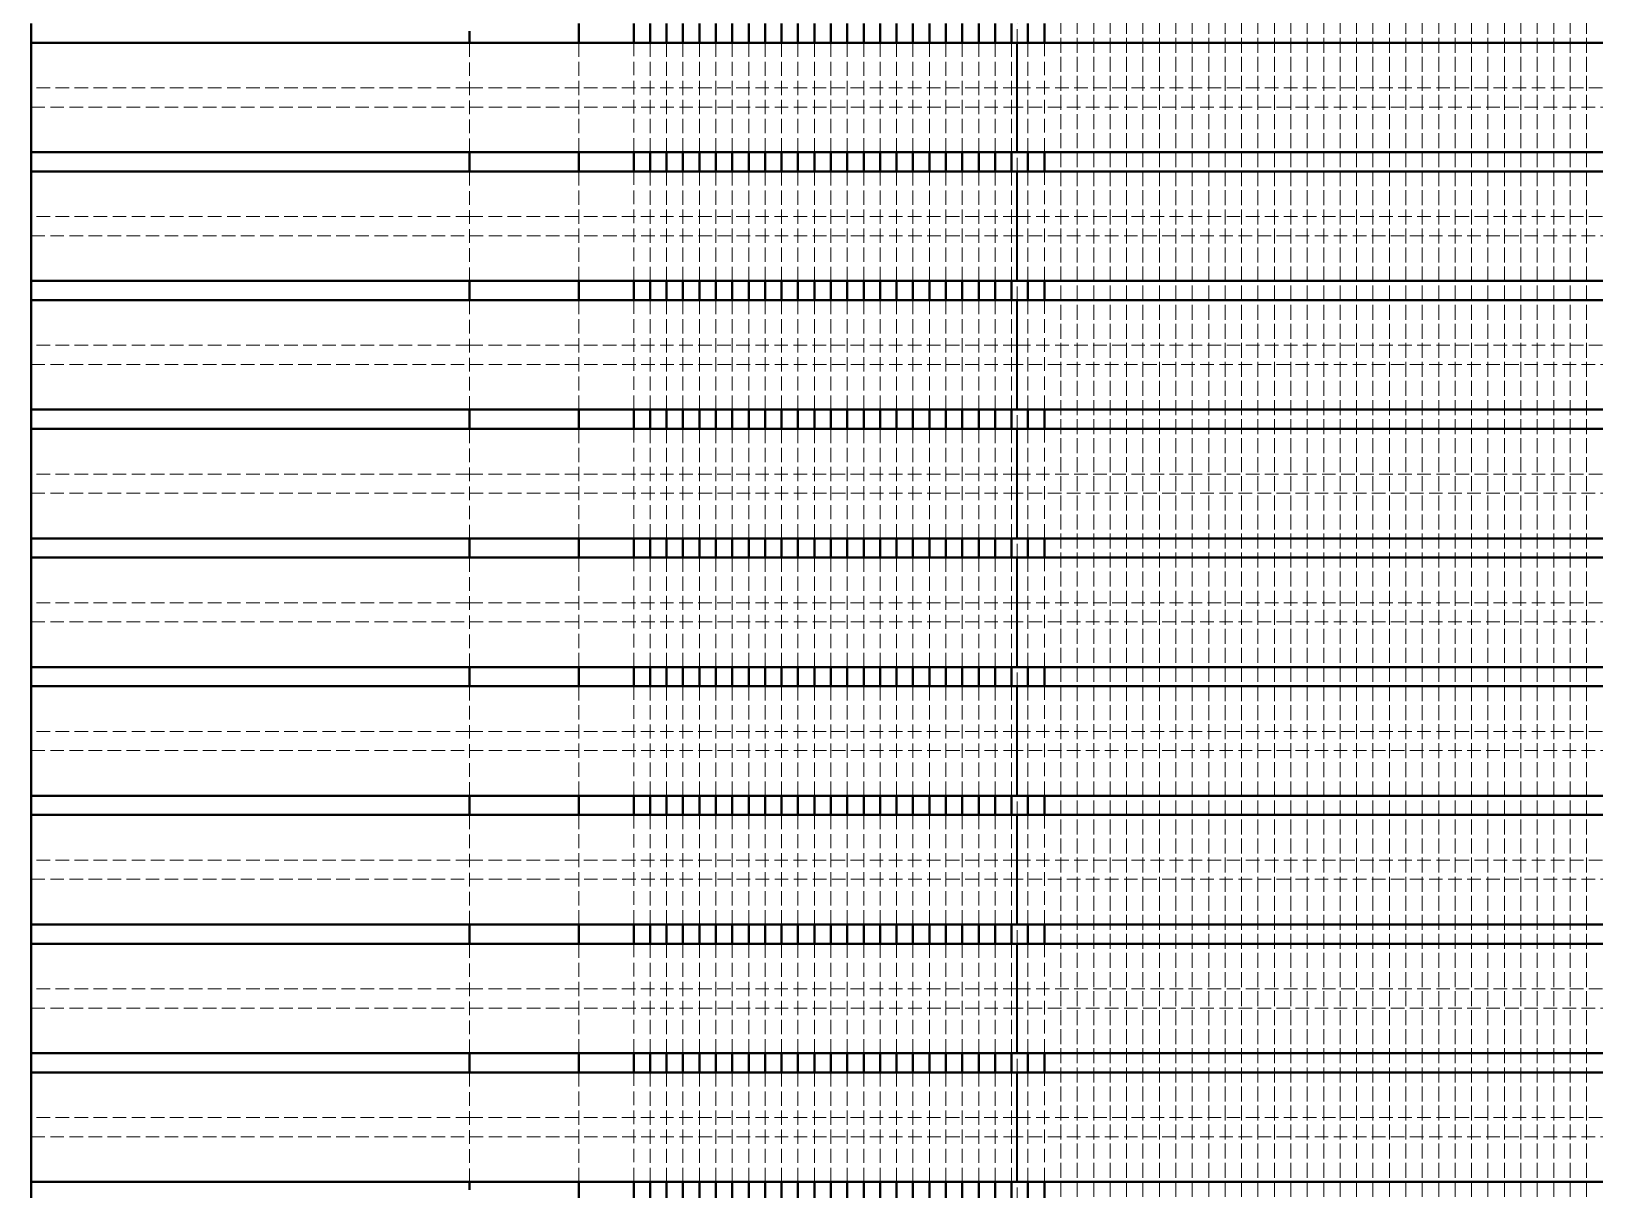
# Model space of a CAD drawing. Header units: millimetres. Extents: x 0 to 630, y 0 to 446.
# Drawn here: x 324.5 to 353.05, y 201.93 to 223.08 of the extents above; entities that cross this region are included whole.
import ezdxf

# ---------------------------------------------------------------- set-up
doc = ezdxf.new("R2010")
doc.units = ezdxf.units.MM
doc.header["$LTSCALE"] = 1.5
doc.linetypes.add('DASHED', pattern=[0.2067, 0.1654, -0.0413])
for name, color, linetype, lineweight, true_color in [('가려진 것(ISO)', 2, 'DASHED', 18, 0xffff00), ('가려진 좁은 것(ISO)', 2, 'DASHED', 18, 0xffff00), ('가시적인 것(ISO)', 3, 'Continuous', 40, 0x00ff00), ('가시적인 좁은 것(ISO)', 3, 'Continuous', 35, 0x00ff00)]:
    doc.layers.add(name, color=color, linetype=linetype, lineweight=lineweight, true_color=true_color)

msp = doc.modelspace()

# ---------------------------------------------------------------- linework, layer by layer
at = {"layer": '가려진 것(ISO)'}
for p, q in [((343.302, 138.444), (343.302, 239.319)), ((343.302, 239.319), (343.302, 138.444)), ((343.602, 138.444), (343.602, 239.319)), ((343.602, 239.319), (343.602, 138.444)), ((343.902, 138.444), (343.902, 239.319)), ((343.902, 239.319), (343.902, 138.444)), ((344.202, 138.444), (344.202, 239.319)), ((344.202, 239.319), (344.202, 138.444)), ((344.502, 138.444), (344.502, 239.319)), ((344.502, 239.319), (344.502, 138.444)), ((344.802, 138.444), (344.802, 239.319)), ((344.802, 239.319), (344.802, 138.444)), ((345.102, 138.444), (345.102, 239.319)), ((345.102, 239.319), (345.102, 138.444)), ((345.402, 138.444), (345.402, 239.319)), ((345.402, 239.319), (345.402, 138.444)), ((345.702, 138.444), (345.702, 239.319)), ((345.702, 239.319), (345.702, 138.444)), ((346.002, 138.444), (346.002, 239.319)), ((346.002, 239.319), (346.002, 138.444)), ((346.302, 138.444), (346.302, 239.319)), ((346.302, 239.319), (346.302, 138.444)), ((346.602, 138.444), (346.602, 239.319)), ((346.602, 239.319), (346.602, 138.444)), ((346.902, 138.444), (346.902, 239.319)), ((346.902, 239.319), (346.902, 138.444)), ((347.202, 138.444), (347.202, 239.319)), ((347.202, 239.319), (347.202, 138.444)), ((347.502, 138.444), (347.502, 239.319)), ((347.502, 239.319), (347.502, 138.444)), ((347.802, 138.444), (347.802, 239.319)), ((347.802, 239.319), (347.802, 138.444)), ((348.102, 138.444), (348.102, 239.319)), ((348.102, 239.319), (348.102, 138.444)), ((348.402, 138.444), (348.402, 239.319)), ((348.402, 239.319), (348.402, 138.444)), ((348.702, 138.444), (348.702, 239.319)), ((348.702, 239.319), (348.702, 138.444)), ((349.002, 138.444), (349.002, 239.319)), ((349.002, 239.319), (349.002, 138.444)), ((349.302, 138.444), (349.302, 239.319)), ((349.302, 239.319), (349.302, 138.444)), ((349.602, 138.444), (349.602, 239.319)), ((349.602, 239.319), (349.602, 138.444)), ((349.902, 138.444), (349.902, 239.319)), ((349.902, 239.319), (349.902, 138.444)), ((350.202, 138.444), (350.202, 239.319)), ((350.202, 239.319), (350.202, 138.444)), ((350.502, 138.444), (350.502, 239.319)), ((350.502, 239.319), (350.502, 138.444)), ((350.802, 138.444), (350.802, 239.319)), ((350.802, 239.319), (350.802, 138.444)), ((351.102, 138.444), (351.102, 239.319)), ((351.102, 239.319), (351.102, 138.444)), ((351.402, 138.444), (351.402, 239.319)), ((351.402, 239.319), (351.402, 138.444)), ((351.702, 138.444), (351.702, 239.319)), ((351.702, 239.319), (351.702, 138.444)), ((352.002, 138.444), (352.002, 239.319)), ((352.002, 239.319), (352.002, 138.444)), ((352.302, 138.444), (352.302, 239.319)), ((352.302, 239.319), (352.302, 138.444)), ((352.602, 138.444), (352.602, 239.319)), ((352.602, 239.319), (352.602, 138.444)), ((352.902, 138.444), (352.902, 239.319)), ((352.902, 239.319), (352.902, 138.444)), ((334.502, 222.869), (334.502, 220.869)), ((334.502, 220.869), (334.502, 222.869)), ((335.502, 222.869), (335.502, 220.869)), ((335.802, 220.869), (335.802, 222.869)), ((335.802, 222.869), (335.802, 220.869)), ((336.102, 220.869), (336.102, 222.869)), ((336.102, 222.869), (336.102, 220.869)), ((336.402, 220.869), (336.402, 222.869)), ((336.402, 222.869), (336.402, 220.869)), ((336.702, 220.869), (336.702, 222.869)), ((336.702, 222.869), (336.702, 220.869)), ((337.002, 220.869), (337.002, 222.869)), ((337.002, 222.869), (337.002, 220.869)), ((337.302, 220.869), (337.302, 222.869)), ((337.302, 222.869), (337.302, 220.869)), ((337.602, 220.869), (337.602, 222.869)), ((337.602, 222.869), (337.602, 220.869)), ((337.902, 220.869), (337.902, 222.869)), ((337.902, 222.869), (337.902, 220.869)), ((338.202, 220.869), (338.202, 222.869)), ((338.202, 222.869), (338.202, 220.869)), ((338.502, 220.869), (338.502, 222.869)), ((338.502, 222.869), (338.502, 220.869)), ((338.802, 220.869), (338.802, 222.869)), ((338.802, 222.869), (338.802, 220.869)), ((339.102, 220.869), (339.102, 222.869)), ((339.102, 222.869), (339.102, 220.869)), ((339.402, 220.869), (339.402, 222.869)), ((339.402, 222.869), (339.402, 220.869)), ((339.702, 220.869), (339.702, 222.869)), ((339.702, 222.869), (339.702, 220.869)), ((340.002, 220.869), (340.002, 222.869)), ((340.002, 222.869), (340.002, 220.869)), ((340.302, 220.869), (340.302, 222.869)), ((340.302, 222.869), (340.302, 220.869)), ((340.602, 220.869), (340.602, 222.869)), ((340.602, 222.869), (340.602, 220.869)), ((340.902, 220.869), (340.902, 222.869)), ((340.902, 222.869), (340.902, 220.869)), ((341.202, 220.869), (341.202, 222.869)), ((341.202, 222.869), (341.202, 220.869)), ((341.502, 220.869), (341.502, 222.869)), ((341.502, 222.869), (341.502, 220.869)), ((341.802, 220.869), (341.802, 222.869)), ((341.802, 222.869), (341.802, 220.869)), ((342.102, 220.869), (342.102, 222.869)), ((342.102, 222.869), (342.102, 220.869)), ((342.402, 220.869), (342.402, 222.869)), ((342.402, 222.869), (342.402, 220.869)), ((342.702, 220.869), (342.702, 222.869)), ((342.702, 222.869), (342.702, 220.869)), ((343.002, 222.869), (343.002, 220.869)), ((334.502, 220.519), (334.502, 218.519)), ((334.502, 218.519), (334.502, 220.519)), ((335.502, 220.519), (335.502, 218.519)), ((335.802, 218.519), (335.802, 220.519)), ((335.802, 220.519), (335.802, 218.519)), ((336.102, 218.519), (336.102, 220.519)), ((336.102, 220.519), (336.102, 218.519)), ((336.402, 218.519), (336.402, 220.519)), ((336.402, 220.519), (336.402, 218.519)), ((336.702, 218.519), (336.702, 220.519)), ((336.702, 220.519), (336.702, 218.519)), ((337.002, 218.519), (337.002, 220.519)), ((337.002, 220.519), (337.002, 218.519)), ((337.302, 218.519), (337.302, 220.519)), ((337.302, 220.519), (337.302, 218.519)), ((337.602, 218.519), (337.602, 220.519)), ((337.602, 220.519), (337.602, 218.519)), ((337.902, 218.519), (337.902, 220.519)), ((337.902, 220.519), (337.902, 218.519)), ((338.202, 218.519), (338.202, 220.519)), ((338.202, 220.519), (338.202, 218.519)), ((338.502, 218.519), (338.502, 220.519)), ((338.502, 220.519), (338.502, 218.519)), ((338.802, 218.519), (338.802, 220.519)), ((338.802, 220.519), (338.802, 218.519)), ((339.102, 218.519), (339.102, 220.519)), ((339.102, 220.519), (339.102, 218.519)), ((339.402, 218.519), (339.402, 220.519)), ((339.402, 220.519), (339.402, 218.519)), ((339.702, 218.519), (339.702, 220.519)), ((339.702, 220.519), (339.702, 218.519)), ((340.002, 218.519), (340.002, 220.519)), ((340.002, 220.519), (340.002, 218.519)), ((340.302, 218.519), (340.302, 220.519)), ((340.302, 220.519), (340.302, 218.519)), ((340.602, 218.519), (340.602, 220.519)), ((340.602, 220.519), (340.602, 218.519)), ((340.902, 218.519), (340.902, 220.519)), ((340.902, 220.519), (340.902, 218.519)), ((341.202, 218.519), (341.202, 220.519)), ((341.202, 220.519), (341.202, 218.519)), ((341.502, 218.519), (341.502, 220.519)), ((341.502, 220.519), (341.502, 218.519)), ((341.802, 218.519), (341.802, 220.519)), ((341.802, 220.519), (341.802, 218.519)), ((342.102, 218.519), (342.102, 220.519)), ((342.102, 220.519), (342.102, 218.519)), ((342.402, 218.519), (342.402, 220.519)), ((342.402, 220.519), (342.402, 218.519)), ((342.702, 218.519), (342.702, 220.519)), ((342.702, 220.519), (342.702, 218.519)), ((343.002, 220.519), (343.002, 218.519)), ((334.502, 218.169), (334.502, 216.169)), ((334.502, 216.169), (334.502, 218.169)), ((335.502, 218.169), (335.502, 216.169)), ((335.802, 216.169), (335.802, 218.169)), ((335.802, 218.169), (335.802, 216.169)), ((336.102, 216.169), (336.102, 218.169)), ((336.102, 218.169), (336.102, 216.169)), ((336.402, 216.169), (336.402, 218.169)), ((336.402, 218.169), (336.402, 216.169)), ((336.702, 216.169), (336.702, 218.169)), ((336.702, 218.169), (336.702, 216.169)), ((337.002, 216.169), (337.002, 218.169)), ((337.002, 218.169), (337.002, 216.169)), ((337.302, 216.169), (337.302, 218.169)), ((337.302, 218.169), (337.302, 216.169)), ((337.602, 216.169), (337.602, 218.169)), ((337.602, 218.169), (337.602, 216.169)), ((337.902, 216.169), (337.902, 218.169)), ((337.902, 218.169), (337.902, 216.169)), ((338.202, 216.169), (338.202, 218.169)), ((338.202, 218.169), (338.202, 216.169)), ((338.502, 216.169), (338.502, 218.169)), ((338.502, 218.169), (338.502, 216.169)), ((338.802, 216.169), (338.802, 218.169)), ((338.802, 218.169), (338.802, 216.169)), ((339.102, 216.169), (339.102, 218.169)), ((339.102, 218.169), (339.102, 216.169)), ((339.402, 216.169), (339.402, 218.169)), ((339.402, 218.169), (339.402, 216.169)), ((339.702, 216.169), (339.702, 218.169)), ((339.702, 218.169), (339.702, 216.169)), ((340.002, 216.169), (340.002, 218.169)), ((340.002, 218.169), (340.002, 216.169)), ((340.302, 216.169), (340.302, 218.169)), ((340.302, 218.169), (340.302, 216.169)), ((340.602, 216.169), (340.602, 218.169)), ((340.602, 218.169), (340.602, 216.169)), ((340.902, 216.169), (340.902, 218.169)), ((340.902, 218.169), (340.902, 216.169)), ((341.202, 216.169), (341.202, 218.169)), ((341.202, 218.169), (341.202, 216.169)), ((341.502, 216.169), (341.502, 218.169)), ((341.502, 218.169), (341.502, 216.169)), ((341.802, 216.169), (341.802, 218.169)), ((341.802, 218.169), (341.802, 216.169)), ((342.102, 216.169), (342.102, 218.169)), ((342.102, 218.169), (342.102, 216.169)), ((342.402, 216.169), (342.402, 218.169)), ((342.402, 218.169), (342.402, 216.169)), ((342.702, 216.169), (342.702, 218.169)), ((342.702, 218.169), (342.702, 216.169)), ((343.002, 218.169), (343.002, 216.169)), ((334.502, 215.819), (334.502, 213.819)), ((334.502, 213.819), (334.502, 215.819)), ((335.502, 215.819), (335.502, 213.819)), ((335.802, 213.819), (335.802, 215.819)), ((335.802, 215.819), (335.802, 213.819)), ((336.102, 213.819), (336.102, 215.819)), ((336.102, 215.819), (336.102, 213.819)), ((336.402, 213.819), (336.402, 215.819)), ((336.402, 215.819), (336.402, 213.819)), ((336.702, 213.819), (336.702, 215.819)), ((336.702, 215.819), (336.702, 213.819)), ((337.002, 213.819), (337.002, 215.819)), ((337.002, 215.819), (337.002, 213.819)), ((337.302, 213.819), (337.302, 215.819)), ((337.302, 215.819), (337.302, 213.819)), ((337.602, 213.819), (337.602, 215.819)), ((337.602, 215.819), (337.602, 213.819)), ((337.902, 213.819), (337.902, 215.819)), ((337.902, 215.819), (337.902, 213.819)), ((338.202, 213.819), (338.202, 215.819)), ((338.202, 215.819), (338.202, 213.819)), ((338.502, 213.819), (338.502, 215.819)), ((338.502, 215.819), (338.502, 213.819)), ((338.802, 213.819), (338.802, 215.819)), ((338.802, 215.819), (338.802, 213.819)), ((339.102, 213.819), (339.102, 215.819)), ((339.102, 215.819), (339.102, 213.819)), ((339.402, 213.819), (339.402, 215.819)), ((339.402, 215.819), (339.402, 213.819)), ((339.702, 213.819), (339.702, 215.819)), ((339.702, 215.819), (339.702, 213.819)), ((340.002, 213.819), (340.002, 215.819)), ((340.002, 215.819), (340.002, 213.819)), ((340.302, 213.819), (340.302, 215.819)), ((340.302, 215.819), (340.302, 213.819)), ((340.602, 213.819), (340.602, 215.819)), ((340.602, 215.819), (340.602, 213.819)), ((340.902, 213.819), (340.902, 215.819)), ((340.902, 215.819), (340.902, 213.819)), ((341.202, 213.819), (341.202, 215.819)), ((341.202, 215.819), (341.202, 213.819)), ((341.502, 213.819), (341.502, 215.819)), ((341.502, 215.819), (341.502, 213.819)), ((341.802, 213.819), (341.802, 215.819)), ((341.802, 215.819), (341.802, 213.819)), ((342.102, 213.819), (342.102, 215.819)), ((342.102, 215.819), (342.102, 213.819)), ((342.402, 213.819), (342.402, 215.819)), ((342.402, 215.819), (342.402, 213.819)), ((342.702, 213.819), (342.702, 215.819)), ((342.702, 215.819), (342.702, 213.819)), ((343.002, 215.819), (343.002, 213.819)), ((334.502, 213.469), (334.502, 211.469)), ((334.502, 211.469), (334.502, 213.469)), ((335.502, 213.469), (335.502, 211.469)), ((335.802, 211.469), (335.802, 213.469)), ((335.802, 213.469), (335.802, 211.469)), ((336.102, 211.469), (336.102, 213.469)), ((336.102, 213.469), (336.102, 211.469)), ((336.402, 211.469), (336.402, 213.469)), ((336.402, 213.469), (336.402, 211.469)), ((336.702, 211.469), (336.702, 213.469)), ((336.702, 213.469), (336.702, 211.469)), ((337.002, 211.469), (337.002, 213.469)), ((337.002, 213.469), (337.002, 211.469)), ((337.302, 211.469), (337.302, 213.469)), ((337.302, 213.469), (337.302, 211.469)), ((337.602, 211.469), (337.602, 213.469)), ((337.602, 213.469), (337.602, 211.469)), ((337.902, 211.469), (337.902, 213.469)), ((337.902, 213.469), (337.902, 211.469)), ((338.202, 211.469), (338.202, 213.469)), ((338.202, 213.469), (338.202, 211.469)), ((338.502, 211.469), (338.502, 213.469)), ((338.502, 213.469), (338.502, 211.469)), ((338.802, 211.469), (338.802, 213.469)), ((338.802, 213.469), (338.802, 211.469)), ((339.102, 211.469), (339.102, 213.469)), ((339.102, 213.469), (339.102, 211.469)), ((339.402, 211.469), (339.402, 213.469)), ((339.402, 213.469), (339.402, 211.469)), ((339.702, 211.469), (339.702, 213.469)), ((339.702, 213.469), (339.702, 211.469)), ((340.002, 211.469), (340.002, 213.469)), ((340.002, 213.469), (340.002, 211.469)), ((340.302, 211.469), (340.302, 213.469)), ((340.302, 213.469), (340.302, 211.469)), ((340.602, 211.469), (340.602, 213.469)), ((340.602, 213.469), (340.602, 211.469)), ((340.902, 211.469), (340.902, 213.469)), ((340.902, 213.469), (340.902, 211.469)), ((341.202, 211.469), (341.202, 213.469)), ((341.202, 213.469), (341.202, 211.469)), ((341.502, 211.469), (341.502, 213.469)), ((341.502, 213.469), (341.502, 211.469)), ((341.802, 211.469), (341.802, 213.469)), ((341.802, 213.469), (341.802, 211.469)), ((342.102, 211.469), (342.102, 213.469)), ((342.102, 213.469), (342.102, 211.469)), ((342.402, 211.469), (342.402, 213.469)), ((342.402, 213.469), (342.402, 211.469)), ((342.702, 211.469), (342.702, 213.469)), ((342.702, 213.469), (342.702, 211.469)), ((343.002, 213.469), (343.002, 211.469)), ((334.502, 211.119), (334.502, 209.119)), ((334.502, 209.119), (334.502, 211.119)), ((335.502, 211.119), (335.502, 209.119)), ((335.802, 209.119), (335.802, 211.119)), ((335.802, 211.119), (335.802, 209.119)), ((336.102, 209.119), (336.102, 211.119)), ((336.102, 211.119), (336.102, 209.119)), ((336.402, 209.119), (336.402, 211.119)), ((336.402, 211.119), (336.402, 209.119)), ((336.702, 209.119), (336.702, 211.119)), ((336.702, 211.119), (336.702, 209.119)), ((337.002, 209.119), (337.002, 211.119)), ((337.002, 211.119), (337.002, 209.119)), ((337.302, 209.119), (337.302, 211.119)), ((337.302, 211.119), (337.302, 209.119)), ((337.602, 209.119), (337.602, 211.119)), ((337.602, 211.119), (337.602, 209.119)), ((337.902, 209.119), (337.902, 211.119)), ((337.902, 211.119), (337.902, 209.119)), ((338.202, 209.119), (338.202, 211.119)), ((338.202, 211.119), (338.202, 209.119)), ((338.502, 209.119), (338.502, 211.119)), ((338.502, 211.119), (338.502, 209.119)), ((338.802, 209.119), (338.802, 211.119)), ((338.802, 211.119), (338.802, 209.119)), ((339.102, 209.119), (339.102, 211.119)), ((339.102, 211.119), (339.102, 209.119)), ((339.402, 209.119), (339.402, 211.119)), ((339.402, 211.119), (339.402, 209.119)), ((339.702, 209.119), (339.702, 211.119)), ((339.702, 211.119), (339.702, 209.119)), ((340.002, 209.119), (340.002, 211.119)), ((340.002, 211.119), (340.002, 209.119)), ((340.302, 209.119), (340.302, 211.119)), ((340.302, 211.119), (340.302, 209.119)), ((340.602, 209.119), (340.602, 211.119)), ((340.602, 211.119), (340.602, 209.119)), ((340.902, 209.119), (340.902, 211.119)), ((340.902, 211.119), (340.902, 209.119)), ((341.202, 209.119), (341.202, 211.119)), ((341.202, 211.119), (341.202, 209.119)), ((341.502, 209.119), (341.502, 211.119)), ((341.502, 211.119), (341.502, 209.119)), ((341.802, 209.119), (341.802, 211.119)), ((341.802, 211.119), (341.802, 209.119)), ((342.102, 209.119), (342.102, 211.119)), ((342.102, 211.119), (342.102, 209.119)), ((342.402, 209.119), (342.402, 211.119)), ((342.402, 211.119), (342.402, 209.119)), ((342.702, 209.119), (342.702, 211.119)), ((342.702, 211.119), (342.702, 209.119)), ((343.002, 211.119), (343.002, 209.119)), ((334.502, 208.769), (334.502, 206.769)), ((334.502, 206.769), (334.502, 208.769)), ((335.502, 208.769), (335.502, 206.769)), ((335.802, 206.769), (335.802, 208.769)), ((335.802, 208.769), (335.802, 206.769)), ((336.102, 206.769), (336.102, 208.769)), ((336.102, 208.769), (336.102, 206.769)), ((336.402, 206.769), (336.402, 208.769)), ((336.402, 208.769), (336.402, 206.769)), ((336.702, 206.769), (336.702, 208.769)), ((336.702, 208.769), (336.702, 206.769)), ((337.002, 206.769), (337.002, 208.769)), ((337.002, 208.769), (337.002, 206.769)), ((337.302, 206.769), (337.302, 208.769)), ((337.302, 208.769), (337.302, 206.769)), ((337.602, 206.769), (337.602, 208.769)), ((337.602, 208.769), (337.602, 206.769)), ((337.902, 206.769), (337.902, 208.769)), ((337.902, 208.769), (337.902, 206.769)), ((338.202, 206.769), (338.202, 208.769)), ((338.202, 208.769), (338.202, 206.769)), ((338.502, 206.769), (338.502, 208.769)), ((338.502, 208.769), (338.502, 206.769)), ((338.802, 206.769), (338.802, 208.769)), ((338.802, 208.769), (338.802, 206.769)), ((339.102, 206.769), (339.102, 208.769)), ((339.102, 208.769), (339.102, 206.769)), ((339.402, 206.769), (339.402, 208.769)), ((339.402, 208.769), (339.402, 206.769)), ((339.702, 206.769), (339.702, 208.769)), ((339.702, 208.769), (339.702, 206.769)), ((340.002, 206.769), (340.002, 208.769)), ((340.002, 208.769), (340.002, 206.769)), ((340.302, 206.769), (340.302, 208.769)), ((340.302, 208.769), (340.302, 206.769)), ((340.602, 206.769), (340.602, 208.769)), ((340.602, 208.769), (340.602, 206.769)), ((340.902, 206.769), (340.902, 208.769)), ((340.902, 208.769), (340.902, 206.769)), ((341.202, 206.769), (341.202, 208.769)), ((341.202, 208.769), (341.202, 206.769)), ((341.502, 206.769), (341.502, 208.769)), ((341.502, 208.769), (341.502, 206.769)), ((341.802, 206.769), (341.802, 208.769)), ((341.802, 208.769), (341.802, 206.769)), ((342.102, 206.769), (342.102, 208.769)), ((342.102, 208.769), (342.102, 206.769)), ((342.402, 206.769), (342.402, 208.769)), ((342.402, 208.769), (342.402, 206.769)), ((342.702, 206.769), (342.702, 208.769)), ((342.702, 208.769), (342.702, 206.769)), ((343.002, 208.769), (343.002, 206.769)), ((334.502, 206.419), (334.502, 204.419)), ((334.502, 204.419), (334.502, 206.419)), ((335.502, 206.419), (335.502, 204.419)), ((335.802, 204.419), (335.802, 206.419)), ((335.802, 206.419), (335.802, 204.419)), ((336.102, 204.419), (336.102, 206.419)), ((336.102, 206.419), (336.102, 204.419)), ((336.402, 204.419), (336.402, 206.419)), ((336.402, 206.419), (336.402, 204.419)), ((336.702, 204.419), (336.702, 206.419)), ((336.702, 206.419), (336.702, 204.419)), ((337.002, 204.419), (337.002, 206.419)), ((337.002, 206.419), (337.002, 204.419)), ((337.302, 204.419), (337.302, 206.419)), ((337.302, 206.419), (337.302, 204.419)), ((337.602, 204.419), (337.602, 206.419)), ((337.602, 206.419), (337.602, 204.419)), ((337.902, 204.419), (337.902, 206.419)), ((337.902, 206.419), (337.902, 204.419)), ((338.202, 204.419), (338.202, 206.419)), ((338.202, 206.419), (338.202, 204.419)), ((338.502, 204.419), (338.502, 206.419)), ((338.502, 206.419), (338.502, 204.419)), ((338.802, 204.419), (338.802, 206.419)), ((338.802, 206.419), (338.802, 204.419)), ((339.102, 204.419), (339.102, 206.419)), ((339.102, 206.419), (339.102, 204.419)), ((339.402, 204.419), (339.402, 206.419)), ((339.402, 206.419), (339.402, 204.419)), ((339.702, 204.419), (339.702, 206.419)), ((339.702, 206.419), (339.702, 204.419)), ((340.002, 204.419), (340.002, 206.419)), ((340.002, 206.419), (340.002, 204.419)), ((340.302, 204.419), (340.302, 206.419)), ((340.302, 206.419), (340.302, 204.419)), ((340.602, 204.419), (340.602, 206.419)), ((340.602, 206.419), (340.602, 204.419)), ((340.902, 204.419), (340.902, 206.419)), ((340.902, 206.419), (340.902, 204.419)), ((341.202, 204.419), (341.202, 206.419)), ((341.202, 206.419), (341.202, 204.419)), ((341.502, 204.419), (341.502, 206.419)), ((341.502, 206.419), (341.502, 204.419)), ((341.802, 204.419), (341.802, 206.419)), ((341.802, 206.419), (341.802, 204.419)), ((342.102, 204.419), (342.102, 206.419)), ((342.102, 206.419), (342.102, 204.419)), ((342.402, 204.419), (342.402, 206.419)), ((342.402, 206.419), (342.402, 204.419)), ((342.702, 204.419), (342.702, 206.419)), ((342.702, 206.419), (342.702, 204.419)), ((343.002, 206.419), (343.002, 204.419)), ((334.502, 204.069), (334.502, 202.069)), ((334.502, 202.069), (334.502, 204.069)), ((335.502, 204.069), (335.502, 202.069)), ((335.802, 202.069), (335.802, 204.069)), ((335.802, 204.069), (335.802, 202.069)), ((336.102, 202.069), (336.102, 204.069)), ((336.102, 204.069), (336.102, 202.069)), ((336.402, 202.069), (336.402, 204.069)), ((336.402, 204.069), (336.402, 202.069)), ((336.702, 202.069), (336.702, 204.069)), ((336.702, 204.069), (336.702, 202.069)), ((337.002, 202.069), (337.002, 204.069)), ((337.002, 204.069), (337.002, 202.069)), ((337.302, 202.069), (337.302, 204.069)), ((337.302, 204.069), (337.302, 202.069)), ((337.602, 202.069), (337.602, 204.069)), ((337.602, 204.069), (337.602, 202.069)), ((337.902, 202.069), (337.902, 204.069)), ((337.902, 204.069), (337.902, 202.069)), ((338.202, 202.069), (338.202, 204.069)), ((338.202, 204.069), (338.202, 202.069)), ((338.502, 202.069), (338.502, 204.069)), ((338.502, 204.069), (338.502, 202.069)), ((338.802, 202.069), (338.802, 204.069)), ((338.802, 204.069), (338.802, 202.069)), ((339.102, 202.069), (339.102, 204.069)), ((339.102, 204.069), (339.102, 202.069)), ((339.402, 202.069), (339.402, 204.069)), ((339.402, 204.069), (339.402, 202.069)), ((339.702, 202.069), (339.702, 204.069)), ((339.702, 204.069), (339.702, 202.069)), ((340.002, 202.069), (340.002, 204.069)), ((340.002, 204.069), (340.002, 202.069)), ((340.302, 202.069), (340.302, 204.069)), ((340.302, 204.069), (340.302, 202.069)), ((340.602, 202.069), (340.602, 204.069)), ((340.602, 204.069), (340.602, 202.069)), ((340.902, 202.069), (340.902, 204.069)), ((340.902, 204.069), (340.902, 202.069)), ((341.202, 202.069), (341.202, 204.069)), ((341.202, 204.069), (341.202, 202.069)), ((341.502, 202.069), (341.502, 204.069)), ((341.502, 204.069), (341.502, 202.069)), ((341.802, 202.069), (341.802, 204.069)), ((341.802, 204.069), (341.802, 202.069)), ((342.102, 202.069), (342.102, 204.069)), ((342.102, 204.069), (342.102, 202.069)), ((342.402, 202.069), (342.402, 204.069)), ((342.402, 204.069), (342.402, 202.069)), ((342.702, 202.069), (342.702, 204.069)), ((342.702, 204.069), (342.702, 202.069)), ((343.002, 204.069), (343.002, 202.069))]:
    msp.add_line(p, q, dxfattribs=at)
at = {"layer": '가려진 것(ISO)', "color": 1, "true_color": 0xff0000}
for p, q in [((332.502, 220.869), (332.502, 222.869)), ((332.502, 222.044), (324.502, 222.044)), ((332.502, 222.044), (342.502, 222.044)), ((342.502, 222.044), (363.502, 222.044)), ((324.502, 221.694), (332.502, 221.694)), ((342.502, 221.694), (332.502, 221.694)), ((363.502, 221.694), (342.502, 221.694)), ((332.502, 218.519), (332.502, 220.519)), ((332.502, 219.694), (324.502, 219.694)), ((332.502, 219.694), (342.502, 219.694)), ((342.502, 219.694), (363.502, 219.694)), ((324.502, 219.344), (332.502, 219.344)), ((342.502, 219.344), (332.502, 219.344)), ((363.502, 219.344), (342.502, 219.344)), ((332.502, 216.169), (332.502, 218.169)), ((332.502, 217.344), (324.502, 217.344)), ((332.502, 217.344), (342.502, 217.344)), ((342.502, 217.344), (363.502, 217.344)), ((324.502, 216.994), (332.502, 216.994)), ((342.502, 216.994), (332.502, 216.994)), ((363.502, 216.994), (342.502, 216.994)), ((332.502, 213.819), (332.502, 215.819)), ((332.502, 214.994), (324.502, 214.994)), ((332.502, 214.994), (342.502, 214.994)), ((342.502, 214.994), (363.502, 214.994)), ((324.502, 214.644), (332.502, 214.644)), ((342.502, 214.644), (332.502, 214.644)), ((363.502, 214.644), (342.502, 214.644)), ((332.502, 211.469), (332.502, 213.469)), ((332.502, 212.644), (324.502, 212.644)), ((332.502, 212.644), (342.502, 212.644)), ((342.502, 212.644), (363.502, 212.644)), ((324.502, 212.294), (332.502, 212.294)), ((342.502, 212.294), (332.502, 212.294)), ((363.502, 212.294), (342.502, 212.294)), ((332.502, 209.119), (332.502, 211.119)), ((332.502, 210.294), (324.502, 210.294)), ((332.502, 210.294), (342.502, 210.294)), ((342.502, 210.294), (363.502, 210.294)), ((324.502, 209.944), (332.502, 209.944)), ((342.502, 209.944), (332.502, 209.944)), ((363.502, 209.944), (342.502, 209.944)), ((332.502, 206.769), (332.502, 208.769)), ((332.502, 207.944), (324.502, 207.944)), ((332.502, 207.944), (342.502, 207.944)), ((342.502, 207.944), (363.502, 207.944)), ((324.502, 207.594), (332.502, 207.594)), ((342.502, 207.594), (332.502, 207.594)), ((363.502, 207.594), (342.502, 207.594)), ((332.502, 204.419), (332.502, 206.419)), ((332.502, 205.594), (324.502, 205.594)), ((332.502, 205.594), (342.502, 205.594)), ((342.502, 205.594), (363.502, 205.594)), ((324.502, 205.244), (332.502, 205.244)), ((342.502, 205.244), (332.502, 205.244)), ((363.502, 205.244), (342.502, 205.244)), ((332.502, 202.069), (332.502, 204.069)), ((332.502, 203.244), (324.502, 203.244)), ((332.502, 203.244), (342.502, 203.244)), ((342.502, 203.244), (363.502, 203.244)), ((324.502, 202.894), (332.502, 202.894)), ((342.502, 202.894), (332.502, 202.894)), ((363.502, 202.894), (342.502, 202.894))]:
    msp.add_line(p, q, dxfattribs=at)
at = {"layer": '가려진 좁은 것(ISO)', "color": 1, "true_color": 0xff0000}
for p, q in [((342.502, 222.869), (342.502, 223.219)), ((342.502, 220.519), (342.502, 220.869)), ((342.502, 218.169), (342.502, 218.519)), ((342.502, 215.819), (342.502, 216.169)), ((342.502, 213.469), (342.502, 213.819)), ((342.502, 211.119), (342.502, 211.469)), ((342.502, 208.769), (342.502, 209.119)), ((342.502, 206.419), (342.502, 206.769)), ((342.502, 204.069), (342.502, 204.419)), ((342.502, 201.719), (342.502, 202.069))]:
    msp.add_line(p, q, dxfattribs=at)
at = {"layer": '가시적인 것(ISO)', "color": 1, "true_color": 0xff0000}
for p, q in [((324.502, 222.869), (324.502, 223.219)), ((332.502, 223.077), (332.502, 222.869)), ((324.502, 220.869), (324.502, 222.869)), ((324.502, 222.869), (342.502, 222.869)), ((363.502, 222.869), (342.502, 222.869)), ((324.502, 220.519), (324.502, 220.869)), ((342.502, 220.869), (324.502, 220.869)), ((332.502, 220.727), (332.502, 220.519)), ((342.502, 220.869), (363.502, 220.869)), ((324.502, 218.519), (324.502, 220.519)), ((324.502, 220.519), (342.502, 220.519)), ((363.502, 220.519), (342.502, 220.519)), ((324.502, 218.169), (324.502, 218.519)), ((342.502, 218.519), (324.502, 218.519)), ((342.502, 218.519), (363.502, 218.519)), ((324.502, 216.169), (324.502, 218.169)), ((324.502, 218.169), (342.502, 218.169)), ((332.502, 218.377), (332.502, 218.169)), ((363.502, 218.169), (342.502, 218.169)), ((324.502, 215.819), (324.502, 216.169)), ((342.502, 216.169), (324.502, 216.169)), ((342.502, 216.169), (363.502, 216.169)), ((332.502, 216.027), (332.502, 215.819)), ((324.502, 213.819), (324.502, 215.819)), ((324.502, 215.819), (342.502, 215.819)), ((363.502, 215.819), (342.502, 215.819)), ((324.502, 213.469), (324.502, 213.819)), ((342.502, 213.819), (324.502, 213.819)), ((332.502, 213.677), (332.502, 213.469)), ((342.502, 213.819), (363.502, 213.819)), ((324.502, 211.469), (324.502, 213.469)), ((324.502, 213.469), (342.502, 213.469)), ((363.502, 213.469), (342.502, 213.469)), ((324.502, 211.119), (324.502, 211.469)), ((342.502, 211.469), (324.502, 211.469)), ((332.502, 211.327), (332.502, 211.119)), ((342.502, 211.469), (363.502, 211.469)), ((324.502, 209.119), (324.502, 211.119)), ((324.502, 211.119), (342.502, 211.119)), ((363.502, 211.119), (342.502, 211.119)), ((324.502, 208.769), (324.502, 209.119)), ((342.502, 209.119), (324.502, 209.119)), ((342.502, 209.119), (363.502, 209.119)), ((324.502, 206.769), (324.502, 208.769)), ((324.502, 208.769), (342.502, 208.769)), ((332.502, 208.977), (332.502, 208.769)), ((363.502, 208.769), (342.502, 208.769)), ((324.502, 206.419), (324.502, 206.769)), ((342.502, 206.769), (324.502, 206.769)), ((342.502, 206.769), (363.502, 206.769)), ((324.502, 204.419), (324.502, 206.419)), ((324.502, 206.419), (342.502, 206.419)), ((332.502, 206.627), (332.502, 206.419)), ((363.502, 206.419), (342.502, 206.419)), ((324.502, 204.069), (324.502, 204.419)), ((342.502, 204.419), (324.502, 204.419)), ((342.502, 204.419), (363.502, 204.419)), ((332.502, 204.277), (332.502, 204.069)), ((324.502, 202.069), (324.502, 204.069)), ((324.502, 204.069), (342.502, 204.069)), ((363.502, 204.069), (342.502, 204.069)), ((324.502, 201.719), (324.502, 202.069)), ((342.502, 202.069), (324.502, 202.069)), ((342.502, 202.069), (363.502, 202.069))]:
    msp.add_line(p, q, dxfattribs=at)
at = {"layer": '가시적인 것(ISO)'}
for p, q in [((334.502, 223.219), (334.502, 222.869)), ((334.502, 222.869), (334.502, 223.219)), ((335.502, 223.219), (335.502, 222.869)), ((335.802, 222.869), (335.802, 223.219)), ((335.802, 223.219), (335.802, 222.869)), ((336.102, 222.869), (336.102, 223.219)), ((336.102, 223.219), (336.102, 222.869)), ((336.402, 222.869), (336.402, 223.219)), ((336.402, 223.219), (336.402, 222.869)), ((336.702, 222.869), (336.702, 223.219)), ((336.702, 223.219), (336.702, 222.869)), ((337.002, 222.869), (337.002, 223.219)), ((337.002, 223.219), (337.002, 222.869)), ((337.302, 222.869), (337.302, 223.219)), ((337.302, 223.219), (337.302, 222.869)), ((337.602, 222.869), (337.602, 223.219)), ((337.602, 223.219), (337.602, 222.869)), ((337.902, 222.869), (337.902, 223.219)), ((337.902, 223.219), (337.902, 222.869)), ((338.202, 222.869), (338.202, 223.219)), ((338.202, 223.219), (338.202, 222.869)), ((338.502, 222.869), (338.502, 223.219)), ((338.502, 223.219), (338.502, 222.869)), ((338.802, 222.869), (338.802, 223.219)), ((338.802, 223.219), (338.802, 222.869)), ((339.102, 222.869), (339.102, 223.219)), ((339.102, 223.219), (339.102, 222.869)), ((339.402, 222.869), (339.402, 223.219)), ((339.402, 223.219), (339.402, 222.869)), ((339.702, 222.869), (339.702, 223.219)), ((339.702, 223.219), (339.702, 222.869)), ((340.002, 222.869), (340.002, 223.219)), ((340.002, 223.219), (340.002, 222.869)), ((340.302, 222.869), (340.302, 223.219)), ((340.302, 223.219), (340.302, 222.869)), ((340.602, 222.869), (340.602, 223.219)), ((340.602, 223.219), (340.602, 222.869)), ((340.902, 222.869), (340.902, 223.219)), ((340.902, 223.219), (340.902, 222.869)), ((341.202, 222.869), (341.202, 223.219)), ((341.202, 223.219), (341.202, 222.869)), ((341.502, 222.869), (341.502, 223.219)), ((341.502, 223.219), (341.502, 222.869)), ((341.802, 222.869), (341.802, 223.219)), ((341.802, 223.219), (341.802, 222.869)), ((342.102, 222.869), (342.102, 223.219)), ((342.102, 223.219), (342.102, 222.869)), ((342.402, 222.869), (342.402, 223.219)), ((342.402, 223.219), (342.402, 222.869)), ((342.702, 222.869), (342.702, 223.219)), ((342.702, 223.219), (342.702, 222.869)), ((343.002, 223.219), (343.002, 222.869)), ((332.502, 220.727), (332.502, 220.869)), ((334.502, 220.869), (334.502, 220.519)), ((334.502, 220.519), (334.502, 220.869)), ((335.502, 220.869), (335.502, 220.519)), ((335.802, 220.519), (335.802, 220.869)), ((335.802, 220.869), (335.802, 220.519)), ((336.102, 220.519), (336.102, 220.869)), ((336.102, 220.869), (336.102, 220.519)), ((336.402, 220.519), (336.402, 220.869)), ((336.402, 220.869), (336.402, 220.519)), ((336.702, 220.519), (336.702, 220.869)), ((336.702, 220.869), (336.702, 220.519)), ((337.002, 220.519), (337.002, 220.869)), ((337.002, 220.869), (337.002, 220.519)), ((337.302, 220.519), (337.302, 220.869)), ((337.302, 220.869), (337.302, 220.519)), ((337.602, 220.519), (337.602, 220.869)), ((337.602, 220.869), (337.602, 220.519)), ((337.902, 220.519), (337.902, 220.869)), ((337.902, 220.869), (337.902, 220.519)), ((338.202, 220.519), (338.202, 220.869)), ((338.202, 220.869), (338.202, 220.519)), ((338.502, 220.519), (338.502, 220.869)), ((338.502, 220.869), (338.502, 220.519)), ((338.802, 220.519), (338.802, 220.869)), ((338.802, 220.869), (338.802, 220.519)), ((339.102, 220.519), (339.102, 220.869)), ((339.102, 220.869), (339.102, 220.519)), ((339.402, 220.519), (339.402, 220.869)), ((339.402, 220.869), (339.402, 220.519)), ((339.702, 220.519), (339.702, 220.869)), ((339.702, 220.869), (339.702, 220.519)), ((340.002, 220.519), (340.002, 220.869)), ((340.002, 220.869), (340.002, 220.519)), ((340.302, 220.519), (340.302, 220.869)), ((340.302, 220.869), (340.302, 220.519)), ((340.602, 220.519), (340.602, 220.869)), ((340.602, 220.869), (340.602, 220.519)), ((340.902, 220.519), (340.902, 220.869)), ((340.902, 220.869), (340.902, 220.519)), ((341.202, 220.519), (341.202, 220.869)), ((341.202, 220.869), (341.202, 220.519)), ((341.502, 220.519), (341.502, 220.869)), ((341.502, 220.869), (341.502, 220.519)), ((341.802, 220.519), (341.802, 220.869)), ((341.802, 220.869), (341.802, 220.519)), ((342.102, 220.519), (342.102, 220.869)), ((342.102, 220.869), (342.102, 220.519)), ((342.402, 220.519), (342.402, 220.869)), ((342.402, 220.869), (342.402, 220.519)), ((342.702, 220.519), (342.702, 220.869)), ((342.702, 220.869), (342.702, 220.519)), ((343.002, 220.869), (343.002, 220.519)), ((332.502, 218.377), (332.502, 218.519)), ((334.502, 218.519), (334.502, 218.169)), ((334.502, 218.169), (334.502, 218.519)), ((335.502, 218.519), (335.502, 218.169)), ((335.802, 218.169), (335.802, 218.519)), ((335.802, 218.519), (335.802, 218.169)), ((336.102, 218.169), (336.102, 218.519)), ((336.102, 218.519), (336.102, 218.169)), ((336.402, 218.169), (336.402, 218.519)), ((336.402, 218.519), (336.402, 218.169)), ((336.702, 218.169), (336.702, 218.519)), ((336.702, 218.519), (336.702, 218.169)), ((337.002, 218.169), (337.002, 218.519)), ((337.002, 218.519), (337.002, 218.169)), ((337.302, 218.169), (337.302, 218.519)), ((337.302, 218.519), (337.302, 218.169)), ((337.602, 218.169), (337.602, 218.519)), ((337.602, 218.519), (337.602, 218.169)), ((337.902, 218.169), (337.902, 218.519)), ((337.902, 218.519), (337.902, 218.169)), ((338.202, 218.169), (338.202, 218.519)), ((338.202, 218.519), (338.202, 218.169)), ((338.502, 218.169), (338.502, 218.519)), ((338.502, 218.519), (338.502, 218.169)), ((338.802, 218.169), (338.802, 218.519)), ((338.802, 218.519), (338.802, 218.169)), ((339.102, 218.169), (339.102, 218.519)), ((339.102, 218.519), (339.102, 218.169)), ((339.402, 218.169), (339.402, 218.519)), ((339.402, 218.519), (339.402, 218.169)), ((339.702, 218.169), (339.702, 218.519)), ((339.702, 218.519), (339.702, 218.169)), ((340.002, 218.169), (340.002, 218.519)), ((340.002, 218.519), (340.002, 218.169)), ((340.302, 218.169), (340.302, 218.519)), ((340.302, 218.519), (340.302, 218.169)), ((340.602, 218.169), (340.602, 218.519)), ((340.602, 218.519), (340.602, 218.169)), ((340.902, 218.169), (340.902, 218.519)), ((340.902, 218.519), (340.902, 218.169)), ((341.202, 218.169), (341.202, 218.519)), ((341.202, 218.519), (341.202, 218.169)), ((341.502, 218.169), (341.502, 218.519)), ((341.502, 218.519), (341.502, 218.169)), ((341.802, 218.169), (341.802, 218.519)), ((341.802, 218.519), (341.802, 218.169)), ((342.102, 218.169), (342.102, 218.519)), ((342.102, 218.519), (342.102, 218.169)), ((342.402, 218.169), (342.402, 218.519)), ((342.402, 218.519), (342.402, 218.169)), ((342.702, 218.169), (342.702, 218.519)), ((342.702, 218.519), (342.702, 218.169)), ((343.002, 218.519), (343.002, 218.169)), ((332.502, 216.027), (332.502, 216.169)), ((334.502, 216.169), (334.502, 215.819)), ((334.502, 215.819), (334.502, 216.169)), ((335.502, 216.169), (335.502, 215.819)), ((335.802, 215.819), (335.802, 216.169)), ((335.802, 216.169), (335.802, 215.819)), ((336.102, 215.819), (336.102, 216.169)), ((336.102, 216.169), (336.102, 215.819)), ((336.402, 215.819), (336.402, 216.169)), ((336.402, 216.169), (336.402, 215.819)), ((336.702, 215.819), (336.702, 216.169)), ((336.702, 216.169), (336.702, 215.819)), ((337.002, 215.819), (337.002, 216.169)), ((337.002, 216.169), (337.002, 215.819)), ((337.302, 215.819), (337.302, 216.169)), ((337.302, 216.169), (337.302, 215.819)), ((337.602, 215.819), (337.602, 216.169)), ((337.602, 216.169), (337.602, 215.819)), ((337.902, 215.819), (337.902, 216.169)), ((337.902, 216.169), (337.902, 215.819)), ((338.202, 215.819), (338.202, 216.169)), ((338.202, 216.169), (338.202, 215.819)), ((338.502, 215.819), (338.502, 216.169)), ((338.502, 216.169), (338.502, 215.819)), ((338.802, 215.819), (338.802, 216.169)), ((338.802, 216.169), (338.802, 215.819)), ((339.102, 215.819), (339.102, 216.169)), ((339.102, 216.169), (339.102, 215.819)), ((339.402, 215.819), (339.402, 216.169)), ((339.402, 216.169), (339.402, 215.819)), ((339.702, 215.819), (339.702, 216.169)), ((339.702, 216.169), (339.702, 215.819)), ((340.002, 215.819), (340.002, 216.169)), ((340.002, 216.169), (340.002, 215.819)), ((340.302, 215.819), (340.302, 216.169)), ((340.302, 216.169), (340.302, 215.819)), ((340.602, 215.819), (340.602, 216.169)), ((340.602, 216.169), (340.602, 215.819)), ((340.902, 215.819), (340.902, 216.169)), ((340.902, 216.169), (340.902, 215.819)), ((341.202, 215.819), (341.202, 216.169)), ((341.202, 216.169), (341.202, 215.819)), ((341.502, 215.819), (341.502, 216.169)), ((341.502, 216.169), (341.502, 215.819)), ((341.802, 215.819), (341.802, 216.169)), ((341.802, 216.169), (341.802, 215.819)), ((342.102, 215.819), (342.102, 216.169)), ((342.102, 216.169), (342.102, 215.819)), ((342.402, 215.819), (342.402, 216.169)), ((342.402, 216.169), (342.402, 215.819)), ((342.702, 215.819), (342.702, 216.169)), ((342.702, 216.169), (342.702, 215.819)), ((343.002, 216.169), (343.002, 215.819)), ((332.502, 213.677), (332.502, 213.819)), ((334.502, 213.819), (334.502, 213.469)), ((334.502, 213.469), (334.502, 213.819)), ((335.502, 213.819), (335.502, 213.469)), ((335.802, 213.469), (335.802, 213.819)), ((335.802, 213.819), (335.802, 213.469)), ((336.102, 213.469), (336.102, 213.819)), ((336.102, 213.819), (336.102, 213.469)), ((336.402, 213.469), (336.402, 213.819)), ((336.402, 213.819), (336.402, 213.469)), ((336.702, 213.469), (336.702, 213.819)), ((336.702, 213.819), (336.702, 213.469)), ((337.002, 213.469), (337.002, 213.819)), ((337.002, 213.819), (337.002, 213.469)), ((337.302, 213.469), (337.302, 213.819)), ((337.302, 213.819), (337.302, 213.469)), ((337.602, 213.469), (337.602, 213.819)), ((337.602, 213.819), (337.602, 213.469)), ((337.902, 213.469), (337.902, 213.819)), ((337.902, 213.819), (337.902, 213.469)), ((338.202, 213.469), (338.202, 213.819)), ((338.202, 213.819), (338.202, 213.469)), ((338.502, 213.469), (338.502, 213.819)), ((338.502, 213.819), (338.502, 213.469)), ((338.802, 213.469), (338.802, 213.819)), ((338.802, 213.819), (338.802, 213.469)), ((339.102, 213.469), (339.102, 213.819)), ((339.102, 213.819), (339.102, 213.469)), ((339.402, 213.469), (339.402, 213.819)), ((339.402, 213.819), (339.402, 213.469)), ((339.702, 213.469), (339.702, 213.819)), ((339.702, 213.819), (339.702, 213.469)), ((340.002, 213.469), (340.002, 213.819)), ((340.002, 213.819), (340.002, 213.469)), ((340.302, 213.469), (340.302, 213.819)), ((340.302, 213.819), (340.302, 213.469)), ((340.602, 213.469), (340.602, 213.819)), ((340.602, 213.819), (340.602, 213.469)), ((340.902, 213.469), (340.902, 213.819)), ((340.902, 213.819), (340.902, 213.469)), ((341.202, 213.469), (341.202, 213.819)), ((341.202, 213.819), (341.202, 213.469)), ((341.502, 213.469), (341.502, 213.819)), ((341.502, 213.819), (341.502, 213.469)), ((341.802, 213.469), (341.802, 213.819)), ((341.802, 213.819), (341.802, 213.469)), ((342.102, 213.469), (342.102, 213.819)), ((342.102, 213.819), (342.102, 213.469)), ((342.402, 213.469), (342.402, 213.819)), ((342.402, 213.819), (342.402, 213.469)), ((342.702, 213.469), (342.702, 213.819)), ((342.702, 213.819), (342.702, 213.469)), ((343.002, 213.819), (343.002, 213.469)), ((332.502, 211.327), (332.502, 211.469)), ((334.502, 211.469), (334.502, 211.119)), ((334.502, 211.119), (334.502, 211.469)), ((335.502, 211.469), (335.502, 211.119)), ((335.802, 211.119), (335.802, 211.469)), ((335.802, 211.469), (335.802, 211.119)), ((336.102, 211.119), (336.102, 211.469)), ((336.102, 211.469), (336.102, 211.119)), ((336.402, 211.119), (336.402, 211.469)), ((336.402, 211.469), (336.402, 211.119)), ((336.702, 211.119), (336.702, 211.469)), ((336.702, 211.469), (336.702, 211.119)), ((337.002, 211.119), (337.002, 211.469)), ((337.002, 211.469), (337.002, 211.119)), ((337.302, 211.119), (337.302, 211.469)), ((337.302, 211.469), (337.302, 211.119)), ((337.602, 211.119), (337.602, 211.469)), ((337.602, 211.469), (337.602, 211.119)), ((337.902, 211.119), (337.902, 211.469)), ((337.902, 211.469), (337.902, 211.119)), ((338.202, 211.119), (338.202, 211.469)), ((338.202, 211.469), (338.202, 211.119)), ((338.502, 211.119), (338.502, 211.469)), ((338.502, 211.469), (338.502, 211.119)), ((338.802, 211.119), (338.802, 211.469)), ((338.802, 211.469), (338.802, 211.119)), ((339.102, 211.119), (339.102, 211.469)), ((339.102, 211.469), (339.102, 211.119)), ((339.402, 211.119), (339.402, 211.469)), ((339.402, 211.469), (339.402, 211.119)), ((339.702, 211.119), (339.702, 211.469)), ((339.702, 211.469), (339.702, 211.119)), ((340.002, 211.119), (340.002, 211.469)), ((340.002, 211.469), (340.002, 211.119)), ((340.302, 211.119), (340.302, 211.469)), ((340.302, 211.469), (340.302, 211.119)), ((340.602, 211.119), (340.602, 211.469)), ((340.602, 211.469), (340.602, 211.119)), ((340.902, 211.119), (340.902, 211.469)), ((340.902, 211.469), (340.902, 211.119)), ((341.202, 211.119), (341.202, 211.469)), ((341.202, 211.469), (341.202, 211.119)), ((341.502, 211.119), (341.502, 211.469)), ((341.502, 211.469), (341.502, 211.119)), ((341.802, 211.119), (341.802, 211.469)), ((341.802, 211.469), (341.802, 211.119)), ((342.102, 211.119), (342.102, 211.469)), ((342.102, 211.469), (342.102, 211.119)), ((342.402, 211.119), (342.402, 211.469)), ((342.402, 211.469), (342.402, 211.119)), ((342.702, 211.119), (342.702, 211.469)), ((342.702, 211.469), (342.702, 211.119)), ((343.002, 211.469), (343.002, 211.119)), ((332.502, 208.977), (332.502, 209.119)), ((334.502, 209.119), (334.502, 208.769)), ((334.502, 208.769), (334.502, 209.119)), ((335.502, 209.119), (335.502, 208.769)), ((335.802, 208.769), (335.802, 209.119)), ((335.802, 209.119), (335.802, 208.769)), ((336.102, 208.769), (336.102, 209.119)), ((336.102, 209.119), (336.102, 208.769)), ((336.402, 208.769), (336.402, 209.119)), ((336.402, 209.119), (336.402, 208.769)), ((336.702, 208.769), (336.702, 209.119)), ((336.702, 209.119), (336.702, 208.769)), ((337.002, 208.769), (337.002, 209.119)), ((337.002, 209.119), (337.002, 208.769)), ((337.302, 208.769), (337.302, 209.119)), ((337.302, 209.119), (337.302, 208.769)), ((337.602, 208.769), (337.602, 209.119)), ((337.602, 209.119), (337.602, 208.769)), ((337.902, 208.769), (337.902, 209.119)), ((337.902, 209.119), (337.902, 208.769)), ((338.202, 208.769), (338.202, 209.119)), ((338.202, 209.119), (338.202, 208.769)), ((338.502, 208.769), (338.502, 209.119)), ((338.502, 209.119), (338.502, 208.769)), ((338.802, 208.769), (338.802, 209.119)), ((338.802, 209.119), (338.802, 208.769)), ((339.102, 208.769), (339.102, 209.119)), ((339.102, 209.119), (339.102, 208.769)), ((339.402, 208.769), (339.402, 209.119)), ((339.402, 209.119), (339.402, 208.769)), ((339.702, 208.769), (339.702, 209.119)), ((339.702, 209.119), (339.702, 208.769)), ((340.002, 208.769), (340.002, 209.119)), ((340.002, 209.119), (340.002, 208.769)), ((340.302, 208.769), (340.302, 209.119)), ((340.302, 209.119), (340.302, 208.769)), ((340.602, 208.769), (340.602, 209.119)), ((340.602, 209.119), (340.602, 208.769)), ((340.902, 208.769), (340.902, 209.119)), ((340.902, 209.119), (340.902, 208.769)), ((341.202, 208.769), (341.202, 209.119)), ((341.202, 209.119), (341.202, 208.769)), ((341.502, 208.769), (341.502, 209.119)), ((341.502, 209.119), (341.502, 208.769)), ((341.802, 208.769), (341.802, 209.119)), ((341.802, 209.119), (341.802, 208.769)), ((342.102, 208.769), (342.102, 209.119)), ((342.102, 209.119), (342.102, 208.769)), ((342.402, 208.769), (342.402, 209.119)), ((342.402, 209.119), (342.402, 208.769)), ((342.702, 208.769), (342.702, 209.119)), ((342.702, 209.119), (342.702, 208.769)), ((343.002, 209.119), (343.002, 208.769)), ((332.502, 206.627), (332.502, 206.769)), ((334.502, 206.769), (334.502, 206.419)), ((334.502, 206.419), (334.502, 206.769)), ((335.502, 206.769), (335.502, 206.419)), ((335.802, 206.419), (335.802, 206.769)), ((335.802, 206.769), (335.802, 206.419)), ((336.102, 206.419), (336.102, 206.769)), ((336.102, 206.769), (336.102, 206.419)), ((336.402, 206.419), (336.402, 206.769)), ((336.402, 206.769), (336.402, 206.419)), ((336.702, 206.419), (336.702, 206.769)), ((336.702, 206.769), (336.702, 206.419)), ((337.002, 206.419), (337.002, 206.769)), ((337.002, 206.769), (337.002, 206.419)), ((337.302, 206.419), (337.302, 206.769)), ((337.302, 206.769), (337.302, 206.419)), ((337.602, 206.419), (337.602, 206.769)), ((337.602, 206.769), (337.602, 206.419)), ((337.902, 206.419), (337.902, 206.769)), ((337.902, 206.769), (337.902, 206.419)), ((338.202, 206.419), (338.202, 206.769)), ((338.202, 206.769), (338.202, 206.419)), ((338.502, 206.419), (338.502, 206.769)), ((338.502, 206.769), (338.502, 206.419)), ((338.802, 206.419), (338.802, 206.769)), ((338.802, 206.769), (338.802, 206.419)), ((339.102, 206.419), (339.102, 206.769)), ((339.102, 206.769), (339.102, 206.419)), ((339.402, 206.419), (339.402, 206.769)), ((339.402, 206.769), (339.402, 206.419)), ((339.702, 206.419), (339.702, 206.769)), ((339.702, 206.769), (339.702, 206.419)), ((340.002, 206.419), (340.002, 206.769)), ((340.002, 206.769), (340.002, 206.419)), ((340.302, 206.419), (340.302, 206.769)), ((340.302, 206.769), (340.302, 206.419)), ((340.602, 206.419), (340.602, 206.769)), ((340.602, 206.769), (340.602, 206.419)), ((340.902, 206.419), (340.902, 206.769)), ((340.902, 206.769), (340.902, 206.419)), ((341.202, 206.419), (341.202, 206.769)), ((341.202, 206.769), (341.202, 206.419)), ((341.502, 206.419), (341.502, 206.769)), ((341.502, 206.769), (341.502, 206.419)), ((341.802, 206.419), (341.802, 206.769)), ((341.802, 206.769), (341.802, 206.419)), ((342.102, 206.419), (342.102, 206.769)), ((342.102, 206.769), (342.102, 206.419)), ((342.402, 206.419), (342.402, 206.769)), ((342.402, 206.769), (342.402, 206.419)), ((342.702, 206.419), (342.702, 206.769)), ((342.702, 206.769), (342.702, 206.419)), ((343.002, 206.769), (343.002, 206.419)), ((332.502, 204.277), (332.502, 204.419)), ((334.502, 204.419), (334.502, 204.069)), ((334.502, 204.069), (334.502, 204.419)), ((335.502, 204.419), (335.502, 204.069)), ((335.802, 204.069), (335.802, 204.419)), ((335.802, 204.419), (335.802, 204.069)), ((336.102, 204.069), (336.102, 204.419)), ((336.102, 204.419), (336.102, 204.069)), ((336.402, 204.069), (336.402, 204.419)), ((336.402, 204.419), (336.402, 204.069)), ((336.702, 204.069), (336.702, 204.419)), ((336.702, 204.419), (336.702, 204.069)), ((337.002, 204.069), (337.002, 204.419)), ((337.002, 204.419), (337.002, 204.069)), ((337.302, 204.069), (337.302, 204.419)), ((337.302, 204.419), (337.302, 204.069)), ((337.602, 204.069), (337.602, 204.419)), ((337.602, 204.419), (337.602, 204.069)), ((337.902, 204.069), (337.902, 204.419)), ((337.902, 204.419), (337.902, 204.069)), ((338.202, 204.069), (338.202, 204.419)), ((338.202, 204.419), (338.202, 204.069)), ((338.502, 204.069), (338.502, 204.419)), ((338.502, 204.419), (338.502, 204.069)), ((338.802, 204.069), (338.802, 204.419)), ((338.802, 204.419), (338.802, 204.069)), ((339.102, 204.069), (339.102, 204.419)), ((339.102, 204.419), (339.102, 204.069)), ((339.402, 204.069), (339.402, 204.419)), ((339.402, 204.419), (339.402, 204.069)), ((339.702, 204.069), (339.702, 204.419)), ((339.702, 204.419), (339.702, 204.069)), ((340.002, 204.069), (340.002, 204.419)), ((340.002, 204.419), (340.002, 204.069)), ((340.302, 204.069), (340.302, 204.419)), ((340.302, 204.419), (340.302, 204.069)), ((340.602, 204.069), (340.602, 204.419)), ((340.602, 204.419), (340.602, 204.069)), ((340.902, 204.069), (340.902, 204.419)), ((340.902, 204.419), (340.902, 204.069)), ((341.202, 204.069), (341.202, 204.419)), ((341.202, 204.419), (341.202, 204.069)), ((341.502, 204.069), (341.502, 204.419)), ((341.502, 204.419), (341.502, 204.069)), ((341.802, 204.069), (341.802, 204.419)), ((341.802, 204.419), (341.802, 204.069)), ((342.102, 204.069), (342.102, 204.419)), ((342.102, 204.419), (342.102, 204.069)), ((342.402, 204.069), (342.402, 204.419)), ((342.402, 204.419), (342.402, 204.069)), ((342.702, 204.069), (342.702, 204.419)), ((342.702, 204.419), (342.702, 204.069)), ((343.002, 204.419), (343.002, 204.069)), ((332.502, 201.927), (332.502, 202.069)), ((334.502, 202.069), (334.502, 201.719)), ((334.502, 201.719), (334.502, 202.069)), ((335.502, 202.069), (335.502, 201.719)), ((335.802, 201.719), (335.802, 202.069)), ((335.802, 202.069), (335.802, 201.719)), ((336.102, 201.719), (336.102, 202.069)), ((336.102, 202.069), (336.102, 201.719)), ((336.402, 201.719), (336.402, 202.069)), ((336.402, 202.069), (336.402, 201.719)), ((336.702, 201.719), (336.702, 202.069)), ((336.702, 202.069), (336.702, 201.719)), ((337.002, 201.719), (337.002, 202.069)), ((337.002, 202.069), (337.002, 201.719)), ((337.302, 201.719), (337.302, 202.069)), ((337.302, 202.069), (337.302, 201.719)), ((337.602, 201.719), (337.602, 202.069)), ((337.602, 202.069), (337.602, 201.719)), ((337.902, 201.719), (337.902, 202.069)), ((337.902, 202.069), (337.902, 201.719)), ((338.202, 201.719), (338.202, 202.069)), ((338.202, 202.069), (338.202, 201.719)), ((338.502, 201.719), (338.502, 202.069)), ((338.502, 202.069), (338.502, 201.719)), ((338.802, 201.719), (338.802, 202.069)), ((338.802, 202.069), (338.802, 201.719)), ((339.102, 201.719), (339.102, 202.069)), ((339.102, 202.069), (339.102, 201.719)), ((339.402, 201.719), (339.402, 202.069)), ((339.402, 202.069), (339.402, 201.719)), ((339.702, 201.719), (339.702, 202.069)), ((339.702, 202.069), (339.702, 201.719)), ((340.002, 201.719), (340.002, 202.069)), ((340.002, 202.069), (340.002, 201.719)), ((340.302, 201.719), (340.302, 202.069)), ((340.302, 202.069), (340.302, 201.719)), ((340.602, 201.719), (340.602, 202.069)), ((340.602, 202.069), (340.602, 201.719)), ((340.902, 201.719), (340.902, 202.069)), ((340.902, 202.069), (340.902, 201.719)), ((341.202, 201.719), (341.202, 202.069)), ((341.202, 202.069), (341.202, 201.719)), ((341.502, 201.719), (341.502, 202.069)), ((341.502, 202.069), (341.502, 201.719)), ((341.802, 201.719), (341.802, 202.069)), ((341.802, 202.069), (341.802, 201.719)), ((342.102, 201.719), (342.102, 202.069)), ((342.102, 202.069), (342.102, 201.719)), ((342.402, 201.719), (342.402, 202.069)), ((342.402, 202.069), (342.402, 201.719)), ((342.702, 201.719), (342.702, 202.069)), ((342.702, 202.069), (342.702, 201.719)), ((343.002, 202.069), (343.002, 201.719))]:
    msp.add_line(p, q, dxfattribs=at)
at = {"layer": '가시적인 좁은 것(ISO)', "color": 1, "true_color": 0xff0000}
for p, q in [((342.502, 220.869), (342.502, 222.869)), ((342.502, 218.519), (342.502, 220.519)), ((342.502, 216.169), (342.502, 218.169)), ((342.502, 213.819), (342.502, 215.819)), ((342.502, 211.469), (342.502, 213.469)), ((342.502, 209.119), (342.502, 211.119)), ((342.502, 206.769), (342.502, 208.769)), ((342.502, 204.419), (342.502, 206.419)), ((342.502, 202.069), (342.502, 204.069))]:
    msp.add_line(p, q, dxfattribs=at)

doc.saveas('drawing.dxf')
